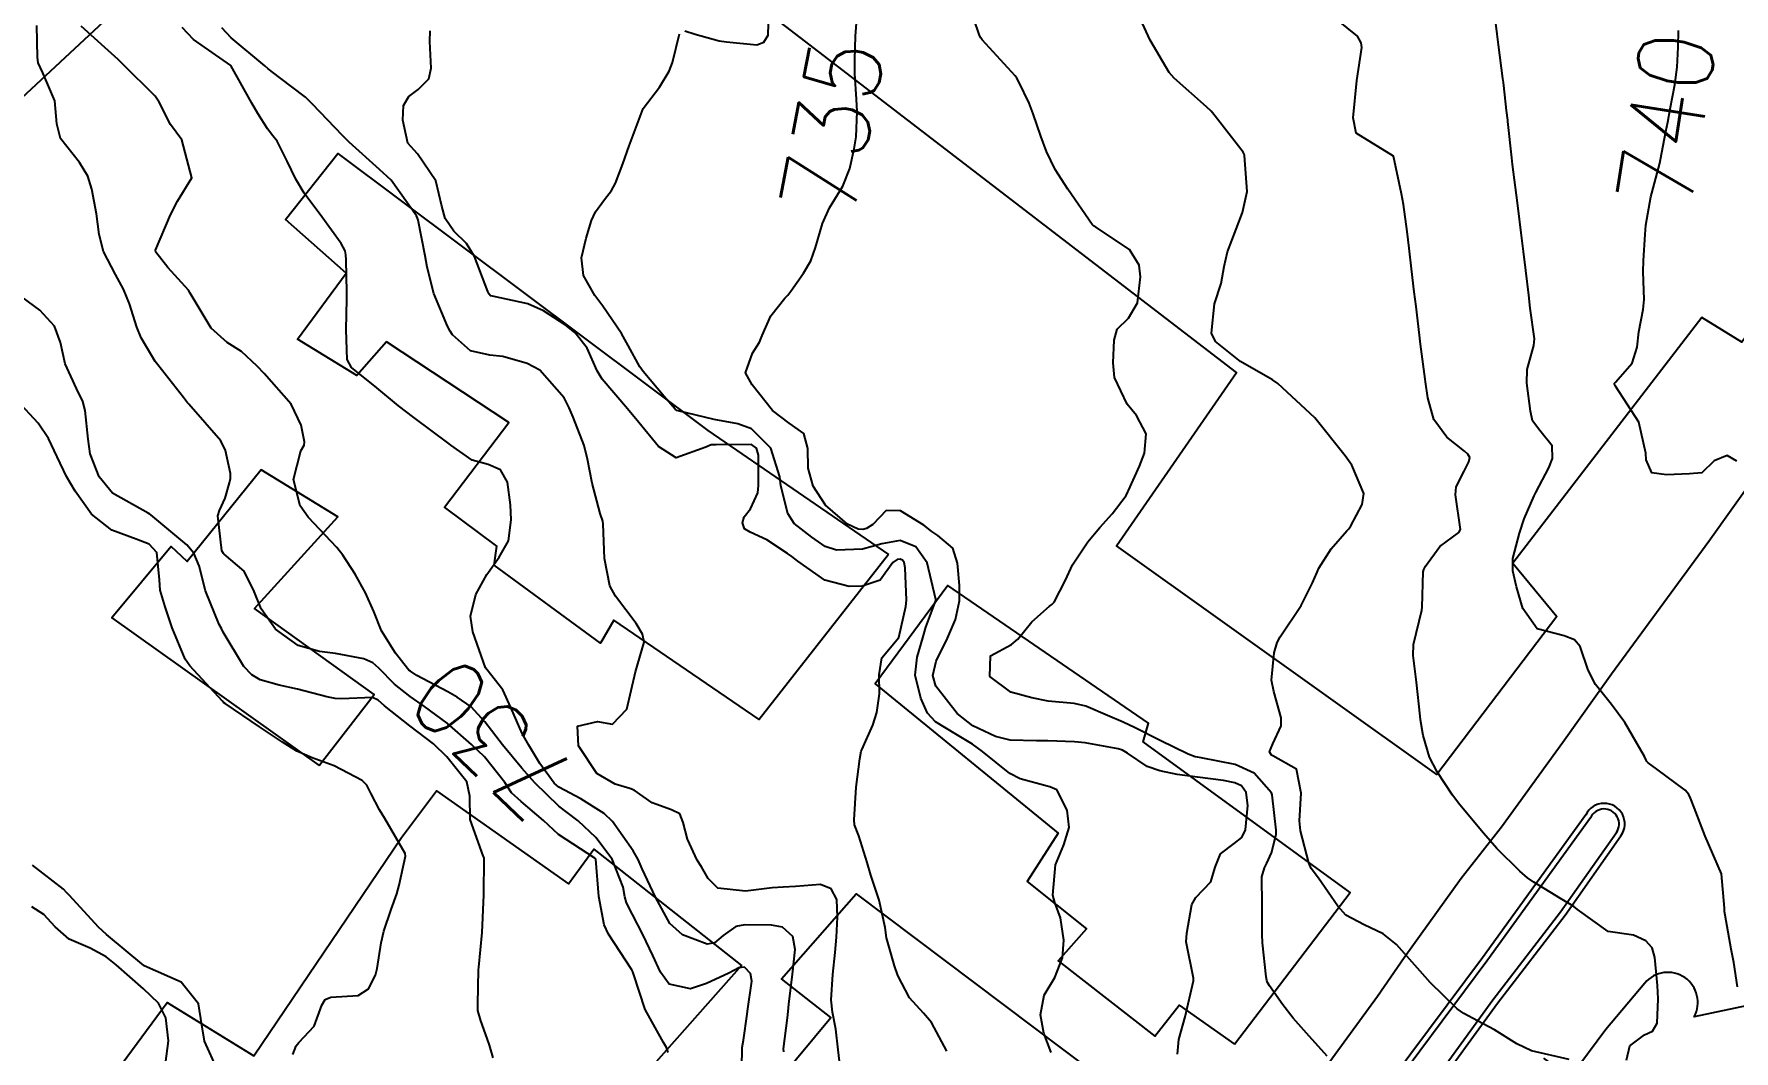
# Model space of a CAD drawing. Header units: metres. Extents: x 318500 to 325275, y 7408834 to 7428799.
# Drawn here: x 321087.6 to 321178.2, y 7415110.6 to 7415164.7 of the extents above; entities that cross this region are included whole.
import ezdxf
from ezdxf.enums import TextEntityAlignment as Align

# ---------------------------------------------------------------- set-up
doc = ezdxf.new("R2010")
doc.units = ezdxf.units.M
doc.header["$MEASUREMENT"] = 0
for name, color, linetype in [('Canteiro', 45, 'Continuous'), ('Cotas', 45, 'Continuous'), ('Curvas de Nivel 1m', 11, 'Continuous'), ('Curvas de Nivel 5m', 15, 'Continuous'), ('Divisas', 45, 'Continuous'), ('Edificações', 30, 'Continuous'), ('Linha Férrea', 20, 'Continuous'), ('Vias Primárias', 230, 'Continuous')]:
    doc.layers.add(name, color=color, linetype=linetype)
doc.styles.add('Style-STANDARD', font='STANDARD.shx')

msp = doc.modelspace()

# ---------------------------------------------------------------- linework, layer by layer
at = {"layer": 'Canteiro'}
msp.add_lwpolyline([(321168.956, 7415117.981), (321171.933, 7415122.201, 1.098627), (321170.559, 7415122.989), (321165.036, 7415115.338), (321160.271, 7415108.959), (321152.961, 7415099.32), (321145.938, 7415089.525), (321139.635, 7415080.596), (321135.414, 7415075.521, 1.069928), (321136.906, 7415074.442), (321141.687, 7415080.81), (321146.473, 7415087.118), (321152.158, 7415095.169), (321158.076, 7415103.276), (321165.357, 7415113.282), (321168.956, 7415117.981)], format="xyb", dxfattribs=at)
at = {"layer": 'Curvas de Nivel 1m', "flags": 128}
for points, elevation in [([(321156.524, 7415110.279), (321155.428, 7415111.516), (321154.707, 7415112.301), (321154.16, 7415113.022), (321153.457, 7415114.037), (321153.342, 7415114.205), (321153.302, 7415114.322), (321153.273, 7415114.513), (321153.083, 7415116.326), (321153.06, 7415116.763), (321153.051, 7415118.327), (321153.042, 7415119.835), (321153.174, 7415120.325), (321153.306, 7415120.561), (321153.552, 7415121.11), (321153.796, 7415122.087), (321153.797, 7415122.317), (321153.598, 7415124.216), (321153.557, 7415124.321), (321152.635, 7415125.36), (321151.615, 7415125.822), (321149.799, 7415126.187), (321149.618, 7415126.211), (321149.485, 7415126.238), (321149.122, 7415126.377), (321147.63, 7415127.096), (321146.282, 7415127.779), (321145.645, 7415128.079), (321144.822, 7415128.438), (321143.657, 7415128.938), (321143.045, 7415129.073), (321141.661, 7415129.199), (321140.786, 7415129.371), (321139.668, 7415129.678), (321138.548, 7415130.521), (321138.59, 7415131.622), (321139.697, 7415132.221), (321140.046, 7415132.505), (321140.79, 7415133.418), (321141.727, 7415134.252), (321141.858, 7415134.348), (321141.978, 7415134.476), (321142.572, 7415135.644), (321142.948, 7415136.462), (321143.772, 7415137.686), (321144.115, 7415138.109), (321144.405, 7415138.444), (321145.056, 7415139.172), (321145.806, 7415140.159), (321145.893, 7415140.344), (321145.931, 7415140.428), (321146.526, 7415141.723), (321146.78, 7415142.416), (321146.877, 7415143.441), (321146.363, 7415144.422), (321145.869, 7415145.018), (321145.182, 7415146.437), (321145.116, 7415147.224), (321145.173, 7415148.437), (321145.337, 7415149.025), (321145.932, 7415149.61), (321146.415, 7415150.423), (321146.568, 7415151.814), (321146.512, 7415152.422), (321145.982, 7415153.257), (321144.188, 7415154.457), (321144.072, 7415154.53), (321144.001, 7415154.598), (321142.705, 7415156.473), (321142.036, 7415157.534), (321141.562, 7415158.487), (321141.258, 7415159.296), (321140.858, 7415160.498), (321140.645, 7415161.062), (321140.097, 7415162.2), (321139.982, 7415162.395), (321139.888, 7415162.513), (321138.129, 7415164.441), (321138.061, 7415164.541), (321138.002, 7415164.671), (321137.358, 7415166.548)], 736), ([(321169.41, 7415110.11), (321167.416, 7415110.559), (321166.623, 7415110.941), (321165.433, 7415111.684), (321164.536, 7415112.174), (321163.812, 7415112.553), (321163.446, 7415112.813), (321162.006, 7415114.205), (321161.469, 7415114.812), (321160.224, 7415116.229), (321159.498, 7415116.795), (321158.487, 7415117.274), (321157.513, 7415117.799), (321157.097, 7415118.274), (321156.054, 7415119.766), (321155.665, 7415120.289), (321155.544, 7415120.581), (321155.1, 7415122.297), (321155.047, 7415122.829), (321155.132, 7415124.297), (321154.893, 7415125.581), (321153.62, 7415126.288), (321153.598, 7415126.299), (321153.563, 7415126.321), (321153.446, 7415126.5), (321153.629, 7415126.924), (321154.075, 7415127.882), (321154.064, 7415128.314), (321153.671, 7415129.706), (321153.553, 7415130.322), (321153.694, 7415131.768), (321153.86, 7415132.318), (321154.013, 7415132.624), (321155.139, 7415134.299), (321155.748, 7415135.507), (321155.98, 7415136.065), (321156.083, 7415136.287), (321156.735, 7415137.316), (321157.572, 7415138.272), (321157.675, 7415138.378), (321157.784, 7415138.541), (321158.389, 7415139.674), (321158.477, 7415140.26), (321157.832, 7415141.767), (321157.473, 7415142.274), (321155.86, 7415144.29), (321153.887, 7415146.133), (321153.617, 7415146.324), (321151.904, 7415147.302), (321150.577, 7415148.37), (321150.354, 7415148.803), (321150.509, 7415150.371), (321150.876, 7415151.446), (321151.029, 7415152.364), (321151.205, 7415153.139), (321151.667, 7415154.355), (321152.009, 7415155.234), (321152.252, 7415156.347), (321152.118, 7415158.28), (321152.105, 7415158.349), (321152.052, 7415158.452), (321150.552, 7415160.373), (321150.334, 7415160.628), (321150.085, 7415160.868), (321148.361, 7415162.397), (321148.104, 7415162.7), (321147.096, 7415164.416), (321146.16, 7415166.43)], 737), ([(321172.465, 7415110.064), (321172.651, 7415110.832), (321173.43, 7415111.416), (321173.865, 7415111.615), (321174.112, 7415112.043), (321174.161, 7415113.334), (321174.129, 7415114.043), (321173.987, 7415115.54), (321173.835, 7415116.047), (321173.496, 7415116.434), (321172.838, 7415116.722), (321171.503, 7415116.921), (321169.863, 7415118.105), (321169.672, 7415118.258), (321169.522, 7415118.351), (321168.953, 7415118.689), (321167.534, 7415119.562), (321167.195, 7415119.793), (321166.781, 7415120.141), (321165.558, 7415121.348), (321164.846, 7415122.171), (321163.592, 7415123.68), (321163.202, 7415124.194), (321162.38, 7415125.435), (321161.981, 7415126.206), (321161.637, 7415127.363), (321161.491, 7415128.212), (321161.469, 7415128.397), (321161.279, 7415130.216), (321161.102, 7415131.627), (321161.126, 7415132.219), (321161.56, 7415134.045), (321161.583, 7415134.212), (321161.63, 7415136.084), (321161.668, 7415136.211), (321161.762, 7415136.394), (321162.527, 7415137.448), (321163.541, 7415138.192), (321163.626, 7415138.348), (321163.353, 7415140.195), (321163.397, 7415140.615), (321163.829, 7415141.455), (321164.078, 7415141.944), (321164.12, 7415142.186), (321164.02, 7415142.366), (321163.843, 7415142.515), (321162.905, 7415143.259), (321162.201, 7415144.215), (321161.877, 7415145.358), (321161.767, 7415146.221), (321161.75, 7415146.364), (321161.5, 7415148.224), (321161.443, 7415148.706), (321161.268, 7415150.227), (321161.165, 7415151.015), (321161.009, 7415152.23), (321160.884, 7415153.334), (321160.778, 7415154.232), (321160.584, 7415155.664), (321160.487, 7415156.235), (321160.05, 7415158.24), (321158.068, 7415159.456), (321157.904, 7415160.273), (321158.1, 7415162.27), (321158.368, 7415164.025), (321158.337, 7415164.267), (321158.135, 7415164.636), (321156.492, 7415165.958)], 738), ([(321178.395, 7415113.986), (321178.195, 7415115.273), (321178.052, 7415115.992), (321177.723, 7415117.791), (321177.698, 7415117.997), (321177.69, 7415118.166), (321177.54, 7415120), (321176.667, 7415122.014), (321176.077, 7415123.538), (321175.888, 7415124.026), (321175.798, 7415124.223), (321175.604, 7415124.461), (321174.082, 7415125.579), (321173.619, 7415125.918), (321173.557, 7415125.988), (321173.519, 7415126.052), (321173.424, 7415126.252), (321172.377, 7415128.069), (321171.664, 7415129.02), (321170.813, 7415130.093), (321170.438, 7415130.85), (321170.009, 7415132.105), (321169.705, 7415132.469), (321169.152, 7415132.672), (321167.714, 7415133.057), (321166.953, 7415134.142), (321166.612, 7415135.282), (321166.407, 7415136.15), (321166.418, 7415136.802), (321166.762, 7415138.145), (321167.024, 7415138.909), (321167.556, 7415140.143), (321167.639, 7415140.315), (321167.818, 7415140.649), (321168.333, 7415141.632), (321168.53, 7415142.13), (321168.518, 7415142.801), (321167.855, 7415143.614), (321167.47, 7415144.144), (321167.355, 7415144.658), (321167.163, 7415146.147), (321167.182, 7415146.866), (321167.538, 7415148.144), (321167.567, 7415148.5), (321167.343, 7415150.146), (321167.259, 7415150.838), (321167.114, 7415152.149), (321166.985, 7415153.15), (321166.856, 7415154.151), (321166.704, 7415155.462), (321166.619, 7415156.154), (321166.406, 7415157.795), (321166.362, 7415158.157), (321166.149, 7415160.089), (321166.142, 7415160.159), (321166.085, 7415160.663), (321165.933, 7415161.997), (321165.916, 7415162.163), (321165.885, 7415162.382), (321165.646, 7415164.167), (321165.575, 7415164.732), (321165.399, 7415166.171)], 739), ([(321121.406, 7415110.471), (321121.309, 7415110.751), (321121.155, 7415111.012), (321120.183, 7415112.763), (321119.553, 7415114.675), (321119.519, 7415114.769), (321119.462, 7415114.875), (321118.218, 7415116.789), (321117.993, 7415117.29), (321117.703, 7415118.797), (321117.553, 7415120.787), (321117.503, 7415120.838), (321115.559, 7415122.1), (321114.766, 7415122.838), (321113.58, 7415123.859), (321113.049, 7415124.322), (321112.699, 7415124.863), (321111.61, 7415126.224), (321110.928, 7415126.89), (321109.637, 7415128.019), (321108.425, 7415128.922), (321107.655, 7415129.445), (321106.817, 7415130.098), (321105.995, 7415130.955), (321105.674, 7415131.245), (321105.194, 7415131.451), (321103.681, 7415131.737), (321102.83, 7415131.852), (321101.687, 7415132.167), (321100.481, 7415133.028), (321099.716, 7415134.12), (321099.347, 7415135.046), (321098.815, 7415136.128), (321097.75, 7415137.027), (321097.708, 7415137.07), (321097.621, 7415137.202), (321097.413, 7415139.074), (321097.501, 7415139.356), (321097.794, 7415140.017), (321098.038, 7415140.835), (321098.081, 7415141.066), (321098.081, 7415141.334), (321097.825, 7415142.548), (321097.566, 7415143.073), (321095.859, 7415145.016), (321095.797, 7415145.091), (321095.586, 7415145.372), (321094.215, 7415147.115), (321094.077, 7415147.303), (321093.895, 7415147.59), (321093.331, 7415148.556), (321093.085, 7415149.132), (321092.703, 7415150.364), (321092.38, 7415151.143), (321091.952, 7415151.925), (321091.314, 7415153.157), (321091.081, 7415154.057), (321090.948, 7415155.16), (321090.692, 7415156.481), (321090.477, 7415157.165), (321090.031, 7415157.894), (321089.033, 7415159.185), (321088.83, 7415159.961), (321088.72, 7415161.19), (321088.092, 7415162.673), (321087.84, 7415163.204), (321087.795, 7415163.515), (321087.771, 7415165.205)], 729), ([(321127.569, 7415110.507), (321127.559, 7415110.668), (321127.773, 7415112.327), (321127.798, 7415112.665), (321127.834, 7415113.054), (321128.029, 7415114.661), (321128.179, 7415115.96), (321128.04, 7415116.662), (321127.497, 7415117.152), (321126.91, 7415117.265), (321125.499, 7415117.278), (321125.005, 7415117.19), (321124.336, 7415116.707), (321123.869, 7415116.33), (321123.483, 7415116.255), (321122.172, 7415116.74), (321121.499, 7415117.361), (321120.723, 7415118.758), (321120.029, 7415120.271), (321119.801, 7415120.767), (321119.547, 7415121.222), (321118.446, 7415122.787), (321117.989, 7415123.209), (321117.577, 7415123.476), (321116.759, 7415123.99), (321115.588, 7415124.612), (321115.326, 7415124.833), (321114.562, 7415125.884), (321113.976, 7415126.846), (321113.629, 7415127.482), (321113.019, 7415128.859), (321112.588, 7415129.795), (321111.746, 7415130.879), (321111.671, 7415130.977), (321110.997, 7415132.891), (321110.869, 7415133.736), (321111.161, 7415134.889), (321111.741, 7415135.955), (321112.407, 7415136.87), (321112.891, 7415137.735), (321113.033, 7415138.861), (321113.003, 7415139.651), (321112.851, 7415140.864), (321112.476, 7415141.529), (321111.819, 7415141.809), (321110.965, 7415142.037), (321109.829, 7415142.838), (321109.742, 7415142.911), (321107.851, 7415144.305), (321107.041, 7415144.942), (321105.874, 7415145.892), (321104.53, 7415146.98), (321104.305, 7415147.395), (321104.249, 7415148.985), (321104.29, 7415150.629), (321104.28, 7415150.985), (321104.241, 7415152.711), (321104.232, 7415152.986), (321104.187, 7415153.202), (321103.976, 7415153.588), (321102.95, 7415155), (321102.009, 7415156.271), (321101.564, 7415157.017), (321101.096, 7415157.962), (321100.566, 7415159.032), (321100.346, 7415159.328), (321100.057, 7415159.702), (321099.533, 7415160.516), (321099.216, 7415161.053), (321098.1, 7415163.07), (321096.12, 7415164.45), (321095.512, 7415165.099)], 731), ([(321130.606, 7415109.407), (321130.456, 7415110.624), (321130.333, 7415111.72), (321130.163, 7415112.629), (321130.099, 7415113.283), (321130.178, 7415114.629), (321130.306, 7415115.799), (321130.373, 7415116.627), (321130.434, 7415117.698), (321130.395, 7415118.627), (321130.087, 7415119.193), (321129.528, 7415119.425), (321128.197, 7415119.33), (321127.526, 7415119.287), (321126.943, 7415119.259), (321125.524, 7415119.07), (321124.05, 7415119.237), (321123.53, 7415119.75), (321123.182, 7415120.371), (321122.95, 7415120.729), (321122.44, 7415121.853), (321122.21, 7415122.74), (321122.022, 7415123.191), (321121.577, 7415123.406), (321120.553, 7415123.787), (321119.587, 7415124.451), (321119.368, 7415124.554), (321118.574, 7415124.785), (321117.598, 7415125.348), (321116.632, 7415126.815), (321116.579, 7415127.873), (321117.64, 7415128.11), (321118.445, 7415127.98), (321119.202, 7415128.777), (321119.67, 7415130.77), (321120.123, 7415132.336), (321120.04, 7415132.767), (321119.708, 7415133.335), (321118.594, 7415134.787), (321118.295, 7415135.351), (321118.013, 7415136.796), (321117.939, 7415138.637), (321117.92, 7415138.798), (321117.786, 7415139.206), (321117.349, 7415140.807), (321117.114, 7415142.101), (321116.926, 7415142.814), (321116.347, 7415144.329), (321116.136, 7415144.826), (321115.868, 7415145.36), (321114.567, 7415146.843), (321113.893, 7415147.198), (321112.597, 7415147.569), (321111.897, 7415147.629), (321110.866, 7415147.861), (321109.908, 7415148.714), (321109.786, 7415148.911), (321109.646, 7415149.181), (321108.914, 7415150.92), (321108.563, 7415152.322), (321108.45, 7415152.925), (321108.09, 7415154.828), (321108.056, 7415154.929), (321107.992, 7415155.064), (321106.638, 7415156.951), (321106.028, 7415157.524), (321104.403, 7415158.985), (321104.229, 7415159.164), (321104.054, 7415159.342), (321102.461, 7415161.006), (321102.076, 7415161.387), (321100.688, 7415162.434), (321100.098, 7415162.885), (321099.912, 7415163.043), (321098.122, 7415164.546), (321097.62, 7415165.075)], 732), ([(321136.261, 7415110.547), (321135.433, 7415112.074), (321135.013, 7415112.566), (321134.265, 7415113.395), (321133.65, 7415114.587), (321133.467, 7415115.089), (321133.039, 7415116.595), (321132.961, 7415117.132), (321132.65, 7415118.599), (321132.208, 7415119.928), (321132.008, 7415120.605), (321131.561, 7415122.03), (321131.343, 7415122.613), (321131.314, 7415122.873), (321131.418, 7415124.613), (321131.615, 7415126.121), (321131.697, 7415126.532), (321131.727, 7415126.609), (321132.317, 7415127.926), (321132.52, 7415128.601), (321132.671, 7415129.594), (321132.647, 7415130.6), (321132.784, 7415131.504), (321133.7, 7415132.59), (321134.062, 7415134.248), (321134.105, 7415134.584), (321134.043, 7415136.299), (321133.978, 7415136.587), (321133.89, 7415136.717), (321133.762, 7415136.767), (321133.611, 7415136.742), (321133.374, 7415136.594), (321132.702, 7415135.644), (321131.741, 7415135.32), (321131.054, 7415135.307), (321129.745, 7415135.65), (321128.309, 7415136.662), (321128, 7415136.904), (321127.764, 7415137.075), (321126.664, 7415137.788), (321125.775, 7415138.195), (321125.466, 7415138.384), (321125.374, 7415138.696), (321125.453, 7415139.027), (321125.791, 7415139.447), (321126.186, 7415140.305), (321126.218, 7415140.686), (321126.216, 7415142.305), (321126.11, 7415142.687), (321125.842, 7415142.867), (321123.963, 7415142.849), (321123.832, 7415142.857), (321123.691, 7415142.864), (321123.416, 7415142.726), (321121.824, 7415142.165), (321120.882, 7415142.759), (321119.849, 7415144.042), (321119.233, 7415144.779), (321117.883, 7415146.358), (321117.621, 7415146.804), (321117.089, 7415147.999), (321116.452, 7415148.822), (321115.916, 7415149.255), (321114.77, 7415149.999), (321113.933, 7415150.369), (321112.048, 7415150.769), (321111.939, 7415150.802), (321111.867, 7415150.881), (321111.795, 7415151.029), (321111.082, 7415152.893), (321110.666, 7415153.589), (321109.983, 7415154.235), (321109.531, 7415154.915), (321109.339, 7415155.578), (321109.02, 7415156.92), (321108.042, 7415158.366), (321107.536, 7415158.938), (321107.271, 7415160.151), (321107.309, 7415160.941), (321107.591, 7415161.424), (321108.083, 7415161.781), (321108.656, 7415162.36), (321108.784, 7415162.923), (321108.706, 7415164.339), (321108.719, 7415164.924)], 733), ([(321141.822, 7415110.474), (321141.425, 7415111.504), (321141.239, 7415112.483), (321141.45, 7415113.529), (321142.016, 7415114.472), (321142.411, 7415115.531), (321142.489, 7415116.465), (321142.318, 7415117.658), (321142.001, 7415118.473), (321141.91, 7415118.86), (321142.05, 7415120.472), (321142.481, 7415121.541), (321142.776, 7415122.462), (321142.661, 7415123.387), (321142.113, 7415124.472), (321141.751, 7415124.627), (321141.602, 7415124.672), (321140.167, 7415125.063), (321139.608, 7415125.346), (321138.151, 7415126.525), (321137.626, 7415126.901), (321136.739, 7415127.438), (321135.643, 7415128.097), (321135.223, 7415128.566), (321134.87, 7415129.364), (321134.573, 7415130.577), (321134.666, 7415131.551), (321134.969, 7415132.571), (321135.136, 7415133.141), (321135.672, 7415134.561), (321135.676, 7415134.615), (321135.206, 7415136.568), (321134.609, 7415137.418), (321133.772, 7415137.751), (321132.79, 7415137.58), (321131.767, 7415137.301), (321130.384, 7415137.249), (321129.768, 7415137.448), (321129.053, 7415137.931), (321128.118, 7415138.665), (321127.788, 7415139.195), (321127.411, 7415140.674), (321127.349, 7415141.143), (321126.885, 7415142.68), (321125.85, 7415143.705), (321125.116, 7415143.968), (321123.852, 7415144.206), (321121.942, 7415144.666), (321121.859, 7415144.689), (321121.782, 7415144.751), (321121.189, 7415145.438), (321120.069, 7415146.768), (321119.892, 7415147.015), (321119.267, 7415148.142), (321118.92, 7415148.785), (321117.932, 7415150.238), (321117.494, 7415150.807), (321116.887, 7415151.885), (321116.781, 7415152.818), (321117.033, 7415153.867), (321117.312, 7415154.81), (321117.537, 7415155.266), (321118.007, 7415155.921), (321118.394, 7415156.415), (321118.608, 7415156.791), (321118.989, 7415157.832), (321119.32, 7415158.781), (321120.07, 7415160.77), (321120.936, 7415161.918), (321121.457, 7415162.76), (321121.634, 7415163.231), (321122.01, 7415164.752)], 734), ([(321122.302, 7415164.918), (321122.843, 7415164.739), (321124.125, 7415164.391), (321124.509, 7415164.331), (321126.122, 7415164.173), (321126.5, 7415164.319), (321126.728, 7415164.691), (321126.755, 7415165.31)], 734), ([(321112.081, 7415110.188), (321111.885, 7415110.873), (321111.765, 7415111.226), (321111.423, 7415112.17), (321111.268, 7415112.722), (321111.26, 7415112.883), (321111.267, 7415113.048), (321111.302, 7415114.882), (321111.313, 7415115.031), (321111.49, 7415116.88), (321111.579, 7415118.879), (321111.593, 7415120.826), (321111.578, 7415120.879), (321111.541, 7415120.956), (321110.856, 7415122.891), (321110.83, 7415124.139), (321110.672, 7415124.894), (321109.61, 7415126.224), (321108.903, 7415126.917), (321107.634, 7415127.886), (321106.295, 7415128.95), (321105.949, 7415129.252), (321105.654, 7415129.392), (321103.998, 7415129.33), (321103.653, 7415129.333), (321103.213, 7415129.436), (321101.658, 7415129.832), (321100.686, 7415130.051), (321099.663, 7415130.334), (321099.212, 7415130.593), (321098.798, 7415131.053), (321097.697, 7415132.878), (321097.596, 7415133.071), (321097.484, 7415133.291), (321096.755, 7415135.08), (321096.414, 7415136.413), (321096.128, 7415137.086), (321095.757, 7415137.533), (321093.842, 7415139.119), (321093.781, 7415139.166), (321093.695, 7415139.207), (321091.797, 7415140.279), (321091.087, 7415141.157), (321090.614, 7415142.371), (321090.496, 7415143.163), (321090.338, 7415144.68), (321090.216, 7415145.166), (321089.87, 7415145.854), (321089.267, 7415147.179), (321089.032, 7415148.314), (321088.713, 7415149.188), (321087.923, 7415150.035), (321086.306, 7415151.225)], 728), ([(321101.401, 7415110.38), (321101.58, 7415110.836), (321101.727, 7415111.007), (321102.544, 7415111.874), (321102.952, 7415112.995), (321103.129, 7415113.299), (321103.436, 7415113.422), (321104.885, 7415113.522), (321105.444, 7415113.867), (321105.816, 7415114.593), (321105.908, 7415114.953), (321106.114, 7415116.316), (321106.257, 7415116.949), (321106.654, 7415118.095), (321106.945, 7415118.938), (321107.064, 7415119.39), (321107.403, 7415120.932), (321107.387, 7415121.088), (321106.308, 7415122.949), (321106.023, 7415123.401), (321105.583, 7415124.263), (321105.354, 7415124.73), (321105.1, 7415124.967), (321103.601, 7415125.754), (321102.435, 7415126.174), (321101.613, 7415126.532), (321100.85, 7415127.022), (321099.632, 7415127.833), (321097.803, 7415129.068), (321097.714, 7415129.133), (321097.651, 7415129.191), (321095.917, 7415131.088), (321095.675, 7415131.443), (321094.979, 7415133.101), (321094.596, 7415134.228), (321094.34, 7415135.111), (321094.292, 7415135.668), (321094.165, 7415137.114), (321093.757, 7415137.571), (321093.053, 7415137.839), (321091.767, 7415138.304), (321090.685, 7415139.161), (321089.798, 7415140.384), (321089.352, 7415141.177), (321088.846, 7415142.21), (321088.38, 7415143.192), (321087.842, 7415144.01), (321086.717, 7415145.217)], 727), ([(321097.387, 7415109.553), (321096.694, 7415111.077), (321096.551, 7415111.946), (321096.381, 7415113.08), (321095.447, 7415114.228), (321093.481, 7415115.099), (321093.46, 7415115.109), (321091.484, 7415116.775), (321091.054, 7415117.154), (321089.507, 7415118.836), (321089.346, 7415119.01), (321089.182, 7415119.175), (321087.529, 7415120.465)], 726)]:
    msp.add_lwpolyline(points, dxfattribs=dict(at, elevation=elevation))
at = {"layer": 'Curvas de Nivel 5m', "flags": 128}
for points, elevation in [([(321125.313, 7415108.759), (321125.346, 7415110.691), (321125.354, 7415110.748), (321125.417, 7415111.133), (321125.609, 7415112.516), (321125.634, 7415112.688), (321125.855, 7415114.287), (321125.798, 7415114.687), (321125.465, 7415115.033), (321125.17, 7415114.989), (321124.642, 7415114.702), (321123.454, 7415114.152), (321122.596, 7415113.877), (321121.454, 7415114.117), (321121.004, 7415114.755), (321120.591, 7415115.641), (321120.06, 7415116.764), (321119.501, 7415117.826), (321119.181, 7415118.449), (321119.091, 7415118.776), (321119.004, 7415119.291), (321118.421, 7415120.787), (321117.557, 7415121.932), (321116.61, 7415122.814), (321116.024, 7415123.273), (321115.578, 7415123.611), (321114.3, 7415124.843), (321113.602, 7415125.626), (321112.574, 7415126.866), (321111.638, 7415128.105), (321110.901, 7415128.891), (321110.169, 7415129.416), (321109.658, 7415129.701), (321108.02, 7415130.573), (321107.669, 7415130.796), (321107.593, 7415130.855), (321107.519, 7415130.932), (321106.869, 7415131.755), (321106.138, 7415132.953), (321105.715, 7415133.983), (321105.286, 7415134.967), (321104.725, 7415135.96), (321104.071, 7415136.985), (321103.756, 7415137.389), (321102.224, 7415139.006), (321101.789, 7415139.604), (321101.443, 7415141.016), (321101.825, 7415142.54), (321102.005, 7415142.831), (321102.03, 7415143.008), (321101.843, 7415143.902), (321101.324, 7415145.018), (321099.884, 7415146.653), (321099.509, 7415147.046), (321098.677, 7415147.837), (321097.902, 7415148.304), (321097.055, 7415149.079), (321095.938, 7415150.946), (321095.837, 7415151.092), (321094.753, 7415152.313), (321094.106, 7415153.118), (321094.088, 7415153.235), (321094.89, 7415155.106), (321095.263, 7415155.839), (321096.02, 7415157.09), (321095.482, 7415159.099), (321094.881, 7415159.93), (321094.289, 7415161.117), (321094.075, 7415161.436), (321092.351, 7415163.146), (321092.104, 7415163.396), (321090.13, 7415165.17)], 730), ([(321148.553, 7415110.383), (321148.624, 7415111.18), (321148.946, 7415112.377), (321149.391, 7415114.302), (321149.403, 7415114.371), (321149.393, 7415114.439), (321149.006, 7415116.377), (321149.04, 7415116.834), (321149.31, 7415118.373), (321149.524, 7415118.73), (321150.316, 7415119.578), (321150.555, 7415120.36), (321150.835, 7415121.073), (321151.559, 7415121.617), (321151.98, 7415121.928), (321152.161, 7415122.341), (321152.292, 7415123.636), (321152.198, 7415124.341), (321151.95, 7415124.692), (321151.605, 7415124.847), (321150.997, 7415124.965), (321149.608, 7415125.145), (321148.522, 7415125.3), (321147.611, 7415125.491), (321146.927, 7415125.724), (321145.884, 7415126.426), (321145.622, 7415126.587), (321145.39, 7415126.665), (321143.628, 7415126.978), (321143.061, 7415127.026), (321141.629, 7415127.077), (321141.028, 7415127.09), (321139.629, 7415127.128), (321138.841, 7415127.308), (321137.64, 7415127.892), (321136.807, 7415128.543), (321135.672, 7415129.999), (321135.512, 7415130.563), (321135.688, 7415131.33), (321136.295, 7415132.551), (321136.712, 7415133.548), (321136.931, 7415134.542), (321136.924, 7415135.361), (321136.821, 7415136.544), (321136.572, 7415137.352), (321135.775, 7415138.032), (321135.459, 7415138.247), (321135.031, 7415138.571), (321133.791, 7415139.338), (321133.024, 7415139.365), (321132.306, 7415138.605), (321131.981, 7415138.404), (321131.777, 7415138.348), (321131.523, 7415138.359), (321130.966, 7415138.622), (321129.795, 7415139.641), (321129.136, 7415140.65), (321128.868, 7415141.61), (321128.841, 7415142.655), (321128.642, 7415143.452), (321127.853, 7415144.014), (321126.971, 7415144.679), (321125.88, 7415146.052), (321125.535, 7415146.695), (321125.901, 7415147.747), (321126.267, 7415148.326), (321126.419, 7415148.685), (321126.878, 7415149.728), (321127.626, 7415150.673), (321127.78, 7415150.834), (321127.946, 7415151.045), (321128.616, 7415152.004), (321128.999, 7415152.655), (321129.265, 7415153.366), (321129.625, 7415154.646), (321130.008, 7415155.486), (321130.71, 7415156.633), (321131.085, 7415157.579), (321131.314, 7415158.627), (321131.419, 7415159.267), (321131.477, 7415160.626), (321131.435, 7415161.279), (321131.354, 7415162.627), (321131.356, 7415163.383), (321131.393, 7415164.627), (321131.448, 7415165.319)], 735), ([(321178.343, 7415141.995), (321177.843, 7415142.281), (321177.141, 7415142.01), (321176.486, 7415141.365), (321175.829, 7415141.313), (321174.612, 7415141.265), (321173.83, 7415141.361), (321173.522, 7415142.063), (321173.5, 7415142.407), (321173.124, 7415144.067), (321171.889, 7415145.98), (321171.825, 7415146.081), (321171.832, 7415146.139), (321171.892, 7415146.196), (321172.779, 7415147.199), (321173.043, 7415148.069), (321173.124, 7415148.872), (321173.355, 7415150.066), (321173.411, 7415150.602), (321173.365, 7415152.066), (321173.373, 7415152.672), (321173.466, 7415154.065), (321173.51, 7415154.56), (321173.764, 7415156.063), (321173.817, 7415156.268), (321174.035, 7415157.06), (321174.244, 7415157.86), (321174.286, 7415158.056), (321174.574, 7415159.551), (321174.667, 7415160.051), (321174.802, 7415160.764), (321175.042, 7415162.046), (321175.173, 7415162.985), (321175.217, 7415164.044), (321175.251, 7415164.936)], 740), ([(321094.616, 7415109.877), (321094.785, 7415111.099), (321094.645, 7415112.325), (321094.254, 7415113.108), (321093.441, 7415113.875), (321091.998, 7415115.142), (321091.466, 7415115.568), (321090.601, 7415116.031), (321089.48, 7415116.525), (321088.733, 7415117.181), (321088.135, 7415117.829), (321087.5, 7415118.242)], 725)]:
    msp.add_lwpolyline(points, dxfattribs=dict(at, elevation=elevation))
at = {"layer": 'Divisas'}
msp.add_lwpolyline([(321291.663, 7415307.059), (321276.023, 7415295.027), (321259.403, 7415285.505), (321190.099, 7415250.151), (321183.335, 7415244.215), (321186.286, 7415240.852), (321186.73, 7415240.346), (321170.899, 7415229.553), (321166.952, 7415231.524), (321119.323, 7415191.484), (321073.304, 7415148.652)], dxfattribs=at)
at = {"layer": 'Edificações'}
for points in [[(321210.44, 7415192.363), (321184.316, 7415156.184), (321178.613, 7415148.326), (321176.48, 7415149.645), (321166.421, 7415136.555), (321168.758, 7415133.714), (321162.357, 7415125.291), (321145.288, 7415137.468), (321151.689, 7415146.703), (321117.424, 7415173.029), (321124.035, 7415185.666), (321126.677, 7415183.94), (321135.313, 7415195.813), (321132.366, 7415198.654), (321143.238, 7415209.411), (321186.453, 7415177.849), (321188.993, 7415182.01), (321195.393, 7415190.838), (321183.912, 7415199.464), (321189.602, 7415207.277), (321210.44, 7415192.363)], [(321133.138, 7415137.022), (321126.256, 7415128.216), (321118.514, 7415133.514), (321117.797, 7415132.297), (321112.134, 7415136.449), (321112.277, 7415137.452), (321109.481, 7415139.528), (321112.913, 7415144.052), (321106.39, 7415148.348), (321104.812, 7415146.558), (321101.658, 7415148.491), (321104.239, 7415152), (321101.013, 7415154.864), (321103.809, 7415158.372), (321123.523, 7415143.623), (321133.138, 7415137.022)], [(321102.801, 7415125.766), (321105.741, 7415129.561), (321099.36, 7415134.143), (321103.805, 7415139.012), (321099.719, 7415141.518), (321095.776, 7415136.649), (321094.916, 7415137.437), (321091.762, 7415133.642), (321102.801, 7415125.766)], [(321151.587, 7415110.918), (321157.752, 7415119.009), (321146.713, 7415127.027), (321146.999, 7415128.03), (321136.302, 7415135.357), (321132.431, 7415130.131), (321142.182, 7415122.173), (321140.533, 7415119.596), (321143.69, 7415117.075), (321142.184, 7415115.357), (321147.346, 7415111.348), (321148.636, 7415112.994), (321151.587, 7415110.918)]]:
    msp.add_lwpolyline(points, close=True, dxfattribs=at)
for points in [[(321070.996, 7415081.034), (321094.713, 7415113.137), (321099.326, 7415110.305), (321107.203, 7415121.929), (321109.063, 7415124.427), (321116.089, 7415119.465), (321117.437, 7415121.308), (321125.32, 7415115.114), (321115.385, 7415103.915)], [(321125.537, 7415106.888), (321130.079, 7415112.346), (321127.453, 7415114.401), (321131.427, 7415118.938), (321148.678, 7415105.951)]]:
    msp.add_lwpolyline(points, dxfattribs=at)
at = {"layer": 'Linha Férrea'}
for points in [[(321798.977, 7416497.536), (321750.599, 7416346.471), (321714.585, 7416233.702, -0.00337), (321686.791, 7416141.753, -0.016343), (321644.521, 7416022.174), (321593.154, 7415895.005), (321566.159, 7415829.006), (321499.473, 7415659.974), (321478.309, 7415606.627, -0.011032), (321468.493, 7415582.403, -0.032105), (321431.572, 7415506.426, -0.070178), (321348.303, 7415399.171, -0.037465), (321276.001, 7415340.1), (321204.932, 7415290.006, 0.010464), (321181.808, 7415273.236, 0.025562), (321124.039, 7415226.537, 0.050883), (321044.532, 7415137.193, 0.026975), (320996.914, 7415059.892), (320959.848, 7414991.078)], [(321801.996, 7416472.124, -0.01056), (321778.562, 7416402.785, 0.003825), (321753.427, 7416335.229, 0.009891), (321731.998, 7416274.984), (321714.19, 7416219.513, -0.023962), (321655.044, 7416039.283), (321642.82, 7416007.304), (321613.083, 7415933.23), (321568.988, 7415825.437), (321540.974, 7415754.447), (321517.665, 7415694.407), (321499.441, 7415649.202), (321470.312, 7415575.877, -0.021199), (321451.089, 7415534.053, -0.062911), (321383.346, 7415430.521, -0.034735), (321333.565, 7415379.837, -0.029004), (321269.949, 7415330.444), (321232.205, 7415304.051, 0.005656), (321177.936, 7415264.887, 0.018731), (321134.029, 7415229.838, 0.055667), (321051.084, 7415139.412, 0.029861), (321000.142, 7415057.355), (320958.652, 7414980.458)], [(320790.487, 7414769.154, 0.066549), (320858.601, 7414826.486, 0.071744), (320946.357, 7414945.112, -0.001019), (320986.5, 7415020.762), (321017.589, 7415076.939, -0.085141), (321132.031, 7415221.308, -0.027227), (321212.14, 7415282.871, 0.004692), (321306.83, 7415350.197, 0.102409), (321443.102, 7415506.847, 0.035266), (321491.354, 7415614.347, 0.015223), (321522.063, 7415693.461)], [(320633.316, 7414629.253), (320777.065, 7414757.123, 0.012969), (320847.83, 7414823.299, 0.045223), (320913.238, 7414901.784, 0.028396), (320958.652, 7414980.458), (321000.142, 7415057.355, -0.029861), (321051.084, 7415139.412, -0.055667), (321134.029, 7415229.838, -0.018731), (321177.936, 7415264.887, -0.005656), (321232.205, 7415304.051), (321269.949, 7415330.444, 0.029004), (321333.565, 7415379.837, 0.034735), (321383.346, 7415430.521, 0.062911), (321451.089, 7415534.053, 0.021199), (321470.312, 7415575.877), (321499.441, 7415649.202)], [(320223.393, 7414139.109, -0.076005), (320320.437, 7414311.999, -0.027328), (320414.072, 7414419.908, -0.009752), (320494.139, 7414502.312), (320539.581, 7414547.559, -0.011191), (320630.307, 7414631.794), (320756.595, 7414744.298), (320803.261, 7414786.663, 0.019521), (320844.172, 7414825.776, 0.046857), (320912.063, 7414907.564, 0.028693), (320959.442, 7414990.445), (320996.914, 7415059.892, -0.026975), (321044.532, 7415137.193, -0.050883), (321124.039, 7415226.537, -0.025562), (321181.808, 7415273.236, -0.010464), (321204.932, 7415290.006), (321276.001, 7415340.1, 0.037465), (321348.303, 7415399.171, 0.070178), (321431.572, 7415506.426, 0.032105), (321468.493, 7415582.403, 0.011032), (321478.309, 7415606.627)]]:
    msp.add_lwpolyline(points, format="xyb", dxfattribs=at)
at = {"layer": 'Vias Primárias'}
for points in [[(321109.374, 7414841.125, 0), (321121.447, 7414845.471, -0.165445)], [(321280.909, 7415062.06), (321273.811, 7415066.309), (321263.613, 7415072.629), (321254.859, 7415078.021), (321246.344, 7415083.225), (321239.378, 7415087.575), (321224.728, 7415096.707), (321212.216, 7415104.633), (321202.07, 7415110.635), (321188.251, 7415117.922, 0.571265), (321186.658, 7415114.615), (321176.074, 7415112.381, 0.905869), (321173.448, 7415114.18), (321171.369, 7415111.708), (321169.473, 7415109.138), (321168.066, 7415110.173)]]:
    msp.add_lwpolyline(points, format="xyb", dxfattribs=at)
msp.add_lwpolyline([(321154.221, 7415106.642), (321159.2, 7415113.477), (321160.632, 7415115.542), (321163.665, 7415119.77), (321165.816, 7415122.502), (321169.083, 7415127.017), (321171.675, 7415130.648), (321176.86, 7415137.722), (321181.976, 7415144.894)], dxfattribs=at)
msp.add_lwpolyline([(321169.197, 7415117.804), (321172.178, 7415122.028, 1.08252), (321170.3, 7415123.142), (321164.794, 7415115.515), (321160.032, 7415109.14), (321152.719, 7415099.498), (321145.693, 7415089.699), (321139.397, 7415080.779), (321135.184, 7415075.713, 1.063922), (321137.153, 7415074.272), (321141.927, 7415080.629), (321146.715, 7415086.941), (321152.402, 7415094.994), (321158.319, 7415103.099), (321165.598, 7415113.102)], format="xyb", close=True, dxfattribs=at)

# ---------------------------------------------------------------- texts
at = {"layer": 'Cotas', "style": 'Style-STANDARD'}
for s, rotation, p in [('735', 79.02803, (321130.158, 7415159.788, 735)), ('740', 81.10306, (321174.603, 7415160.195, 740)), ('730', 136.18136, (321112.024, 7415127.18, 730))]:
    msp.add_text(s, height=4, rotation=rotation, dxfattribs=at).set_placement(p, align=Align.MIDDLE_CENTER)

doc.saveas('drawing.dxf')
